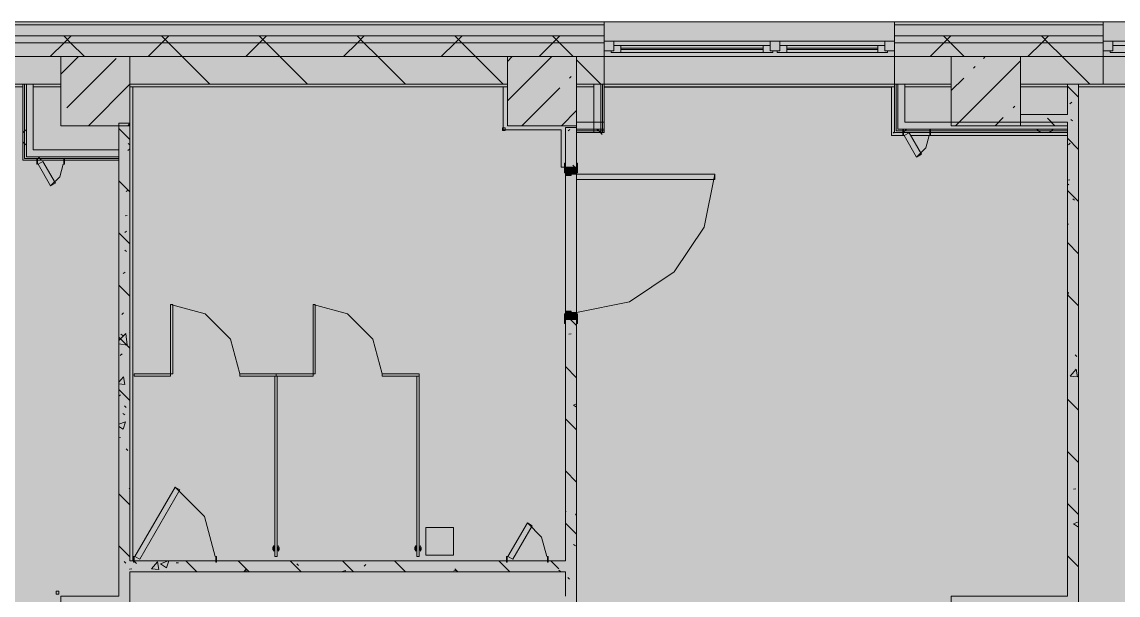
# Model space of a CAD drawing. Header units: millimetres. Extents: x -3817 to 677485, y -22715 to 103890.
# Drawn here: x 13832.6 to 13895, y -19421.1 to -19388.5 of the extents above; entities that cross this region are included whole.
import ezdxf

# ---------------------------------------------------------------- set-up
doc = ezdxf.new("R2010")
doc.units = ezdxf.units.MM
doc.layers.add('PDF _Геометрия', color=7, linetype='Continuous', true_color=0x1d1d1d)
doc.layers.add('PDF _Сплошная заливка', color=7, linetype='Continuous', true_color=0xffffff)

msp = doc.modelspace()

# ---------------------------------------------------------------- hatches: boundary and pattern name
at = {"layer": 'PDF _Сплошная заливка', "true_color": 0xd9d9d9, "transparency": 33554559}
for points in [[(13871.022, -19606.078), (13878.479, -19606.078), (13878.479, -19577.89), (13949.343, -19577.89), (13949.343, -19388.526), (13611.166, -19388.526), (13611.166, -19416.651), (13586.364, -19416.651), (13586.364, -19606.078), (13856.416, -19606.078)], [(13863.719, -19394.432), (13864.149, -19394.432), (13864.149, -19390.495), (13860.212, -19390.495), (13860.212, -19394.432)], [(13885.487, -19394.432), (13889.424, -19394.432), (13889.424, -19390.495), (13885.487, -19390.495), (13885.487, -19393.837)], [(13832.62, -19396.302), (13832.718, -19396.203), (13832.718, -19392.069), (13832.62, -19392.069), (13832.62, -19395.809)], [(13882.259, -19394.727), (13882.357, -19394.628), (13882.357, -19392.069), (13882.259, -19392.069), (13882.259, -19394.235)], [(13892.101, -19455.847), (13892.731, -19455.847), (13892.731, -19392.069), (13892.101, -19392.069), (13892.101, -19443.492)], [(13892.101, -19394.825), (13892.101, -19394.727), (13882.357, -19394.727), (13882.259, -19394.825), (13889.281, -19394.825)], [(13892.101, -19394.727), (13892.101, -19394.628), (13882.455, -19394.628), (13882.357, -19394.727), (13889.281, -19394.727)], [(13838.087, -19396.4), (13838.087, -19396.302), (13832.718, -19396.302), (13832.62, -19396.4), (13834.506, -19396.4)], [(13838.087, -19396.302), (13838.087, -19396.203), (13832.816, -19396.203), (13832.718, -19396.302), (13834.506, -19396.302)], [(13841.809, -19419.824), (13863.519, -19419.824), (13863.519, -19419.194), (13838.717, -19419.194), (13838.717, -19419.824), (13838.922, -19419.824)]]:
    msp.add_hatch(color=254, dxfattribs=at).paths.add_polyline_path(points)
h = msp.add_hatch(color=254, dxfattribs=at)
h.paths.add_polyline_path([(13948.901, -19389.707), (13949.343, -19389.707), (13949.343, -19389.314), (13913.832, -19389.314), (13913.832, -19389.707), (13935.142, -19389.707)], flags=0)
h.paths.add_polyline_path([(13885.629, -19389.707), (13894.148, -19389.707), (13894.148, -19389.314), (13882.259, -19389.314), (13882.259, -19389.707)], flags=0)
h.paths.add_polyline_path([(13802.104, -19389.707), (13816.277, -19389.707), (13816.277, -19389.314), (13802.104, -19389.314)], flags=0)
h.paths.add_polyline_path([(13792.618, -19389.707), (13795.018, -19389.707), (13795.018, -19389.314), (13786.514, -19389.314), (13786.514, -19389.707), (13790.685, -19389.707)], flags=0)
h.paths.add_polyline_path([(13823.363, -19389.707), (13865.724, -19389.707), (13865.724, -19389.314), (13823.363, -19389.314)], flags=0)
h.paths.add_polyline_path([(13705.259, -19389.707), (13714.311, -19389.707), (13714.311, -19389.314), (13705.259, -19389.314)], flags=0)
h.paths.add_polyline_path([(13721.397, -19389.707), (13731.24, -19389.707), (13731.24, -19389.314), (13721.397, -19389.314)], flags=0)
h.paths.add_polyline_path([(13761.472, -19389.707), (13761.79, -19389.707), (13761.79, -19389.314), (13752.499, -19389.314), (13752.499, -19389.707), (13759.548, -19389.707)], flags=0)
h.paths.add_polyline_path([(13655.235, -19389.707), (13665.103, -19389.707), (13665.103, -19389.314), (13655.235, -19389.314)], flags=0)
h.paths.add_polyline_path([(13672.19, -19389.707), (13680.85, -19389.707), (13680.85, -19389.314), (13672.19, -19389.314)], flags=0)
h.paths.add_polyline_path([(13622.707, -19389.707), (13630.827, -19389.707), (13630.827, -19389.314), (13611.953, -19389.314), (13611.953, -19389.707), (13612.347, -19389.707)], flags=0)
h = msp.add_hatch(color=254, dxfattribs=at)
h.paths.add_polyline_path([(13949.343, -19390.495), (13949.343, -19389.707), (13913.832, -19389.707), (13913.832, -19390.495), (13948.606, -19390.495)], flags=0)
h.paths.add_polyline_path([(13834.78, -19390.495), (13865.724, -19390.495), (13865.724, -19389.707), (13823.363, -19389.707), (13823.363, -19390.495), (13827.202, -19390.495)], flags=0)
h.paths.add_polyline_path([(13894.148, -19390.495), (13894.148, -19389.707), (13882.259, -19389.707), (13882.259, -19390.495), (13889.424, -19390.495)], flags=0)
h.paths.add_polyline_path([(13802.104, -19390.495), (13816.277, -19390.495), (13816.277, -19389.707), (13802.104, -19389.707)], flags=0)
h.paths.add_polyline_path([(13792.618, -19390.495), (13795.018, -19390.495), (13795.018, -19389.707), (13786.514, -19389.707), (13786.514, -19390.495), (13790.685, -19390.495)], flags=0)
h.paths.add_polyline_path([(13761.79, -19390.495), (13761.79, -19389.707), (13752.499, -19389.707), (13752.499, -19390.495), (13761.472, -19390.495)], flags=0)
h.paths.add_polyline_path([(13680.85, -19390.495), (13680.85, -19389.707), (13672.19, -19389.707), (13672.19, -19390.495), (13677.737, -19390.495)], flags=0)
h.paths.add_polyline_path([(13705.259, -19390.495), (13714.311, -19390.495), (13714.311, -19389.707), (13705.259, -19389.707)], flags=0)
h.paths.add_polyline_path([(13721.397, -19390.495), (13731.24, -19390.495), (13731.24, -19389.707), (13721.397, -19389.707)], flags=0)
h.paths.add_polyline_path([(13655.235, -19390.495), (13665.103, -19390.495), (13665.103, -19389.707), (13655.235, -19389.707)], flags=0)
h.paths.add_polyline_path([(13630.827, -19390.495), (13630.827, -19389.707), (13612.347, -19389.707), (13612.347, -19390.495), (13622.707, -19390.495)], flags=0)
h = msp.add_hatch(color=254, dxfattribs=at)
h.paths.add_polyline_path([(13889.424, -19392.069), (13894.148, -19392.069), (13894.148, -19390.495), (13889.424, -19390.495), (13889.424, -19390.664)], flags=0)
h.paths.add_polyline_path([(13944.146, -19392.069), (13944.146, -19390.495), (13920.131, -19390.495), (13920.131, -19392.069), (13944.056, -19392.069)], flags=0)
h.paths.add_polyline_path([(13885.487, -19392.069), (13885.487, -19390.495), (13882.259, -19390.495), (13882.259, -19392.069)], flags=0)
h.paths.add_polyline_path([(13913.832, -19392.069), (13916.194, -19392.069), (13916.194, -19390.495), (13913.832, -19390.495), (13913.832, -19391.48)], flags=0)
h.paths.add_polyline_path([(13788.756, -19392.069), (13795.018, -19392.069), (13795.018, -19390.495), (13786.357, -19390.495), (13786.357, -19392.069)], flags=0)
h.paths.add_polyline_path([(13841.809, -19392.069), (13860.212, -19392.069), (13860.212, -19390.495), (13838.717, -19390.495), (13838.717, -19392.069)], flags=0)
h.paths.add_polyline_path([(13834.506, -19392.069), (13834.78, -19392.069), (13834.78, -19390.495), (13823.363, -19390.495), (13823.363, -19392.069), (13827.202, -19392.069)], flags=0)
h.paths.add_polyline_path([(13864.149, -19392.069), (13865.724, -19392.069), (13865.724, -19390.495), (13864.149, -19390.495), (13864.149, -19390.664)], flags=0)
h.paths.add_polyline_path([(13816.277, -19392.069), (13816.277, -19390.495), (13806.828, -19390.495), (13806.828, -19392.069), (13812.595, -19392.069)], flags=0)
h.paths.add_polyline_path([(13754.899, -19392.069), (13761.948, -19392.069), (13761.948, -19390.495), (13752.499, -19390.495), (13752.499, -19392.069), (13754.168, -19392.069)], flags=0)
h.paths.add_polyline_path([(13724.955, -19392.069), (13731.24, -19392.069), (13731.24, -19390.495), (13721.397, -19390.495), (13721.397, -19392.069)], flags=0)
h.paths.add_polyline_path([(13705.259, -19392.069), (13714.311, -19392.069), (13714.311, -19390.495), (13705.259, -19390.495), (13705.259, -19390.664)], flags=0)
h.paths.add_polyline_path([(13680.85, -19392.069), (13680.85, -19390.495), (13677.737, -19390.495), (13677.737, -19392.069)], flags=0)
h = msp.add_hatch(color=254, dxfattribs=at)
h.paths.add_polyline_path([(13838.717, -19437.343), (13838.686, -19425.139), (13838.087, -19425.139), (13838.087, -19437.343)], flags=0)
h.paths.add_polyline_path([(13838.717, -19421.202), (13838.717, -19394.294), (13838.087, -19394.294), (13838.087, -19421.202), (13838.667, -19421.202)], flags=0)
h = msp.add_hatch(color=254, dxfattribs=at)
h.paths.add_polyline_path([(13863.894, -19453.485), (13864.149, -19453.485), (13864.149, -19450.02), (13863.519, -19450.02), (13863.519, -19453.485)], flags=0)
h.paths.add_polyline_path([(13863.519, -19441.359), (13864.149, -19441.359), (13864.149, -19425.139), (13863.519, -19425.139), (13863.519, -19441.123)], flags=0)
h.paths.add_polyline_path([(13863.519, -19421.202), (13864.149, -19421.202), (13864.149, -19405.455), (13863.519, -19405.455), (13863.519, -19419.824)], flags=0)
h.paths.add_polyline_path([(13864.149, -19396.794), (13864.149, -19394.53), (13863.519, -19394.53), (13863.519, -19396.794), (13863.719, -19396.794)], flags=0)
at = {"layer": 'PDF _Сплошная заливка', "true_color": 0xcfcfcf, "transparency": 33554559}
for points in [[(13892.101, -19394.628), (13892.101, -19394.235), (13882.455, -19394.235), (13882.455, -19394.628), (13889.281, -19394.628)], [(13838.087, -19396.203), (13838.087, -19395.809), (13832.816, -19395.809), (13832.816, -19396.203), (13834.506, -19396.203)]]:
    msp.add_hatch(color=254, dxfattribs=at).paths.add_polyline_path(points)
at = {"layer": 'PDF _Сплошная заливка', "true_color": 0xd7d7d7, "transparency": 33554559}
msp.add_hatch(color=254, dxfattribs=at).paths.add_polyline_path([(13864.149, -19396.99), (13864.149, -19396.794), (13863.519, -19396.794), (13863.519, -19396.99), (13863.719, -19396.99)])
at = {"layer": 'PDF _Сплошная заливка', "true_color": 0xcdcdcd, "transparency": 33554559}
msp.add_hatch(color=254, dxfattribs=at).paths.add_polyline_path([(13871.022, -19397.502), (13872.023, -19397.502), (13872.023, -19397.187), (13864.149, -19397.187), (13864.149, -19397.502)])

# ---------------------------------------------------------------- linework, layer by layer
at = {"layer": 'PDF _Геометрия', "color": 7, "lineweight": 9}
for points in [[(13913.832, -19388.526), (13894.148, -19388.526), (13882.259, -19388.526), (13865.724, -19388.526), (13823.363, -19388.526), (13816.277, -19388.526), (13802.104, -19388.526), (13795.018, -19388.526), (13786.357, -19388.526), (13761.948, -19388.526), (13752.499, -19388.526), (13731.24, -19388.526), (13721.397, -19388.526), (13714.311, -19388.526), (13705.259, -19388.526), (13680.85, -19388.526)], [(13842.654, -19388.526), (13838.717, -19388.526), (13842.654, -19388.526)], [(13869.739, -19388.526), (13865.802, -19388.526), (13869.739, -19388.526)], [(13894.148, -19388.526), (13889.424, -19388.526), (13894.148, -19388.526)]]:
    msp.add_lwpolyline(points, dxfattribs=at)
at = {"layer": 'PDF _Геометрия', "color": 8, "lineweight": 9, "true_color": 0x737373}
for points in [[(13823.363, -19390.495), (13834.78, -19390.495), (13838.717, -19390.495), (13860.212, -19390.495), (13864.149, -19390.495), (13865.724, -19390.495), (13865.724, -19388.526), (13865.724, -19390.495), (13865.724, -19392.069), (13864.149, -19392.069), (13864.149, -19390.495), (13865.724, -19390.495), (13865.724, -19392.069), (13882.259, -19392.069), (13882.259, -19390.495), (13882.259, -19388.526), (13882.259, -19390.495), (13885.487, -19390.495), (13889.424, -19390.495), (13889.424, -19392.069), (13892.101, -19392.069), (13892.101, -19393.802), (13889.424, -19393.802), (13889.424, -19394.432), (13892.101, -19394.432), (13892.101, -19421.202)], [(13865.724, -19388.684), (13823.363, -19388.684), (13823.363, -19389.707), (13865.724, -19389.707)], [(13894.148, -19388.684), (13882.259, -19388.684)], [(13899.896, -19455.847), (13892.731, -19455.847), (13892.731, -19392.069), (13894.148, -19392.069), (13894.148, -19390.495), (13889.424, -19390.495), (13894.148, -19390.495), (13894.148, -19388.526), (13894.148, -19390.495), (13913.832, -19390.495), (13913.832, -19392.069), (13894.148, -19392.069), (13894.148, -19390.495)], [(13865.724, -19389.314), (13823.363, -19389.314)], [(13834.178, -19390.495), (13834.965, -19389.707), (13835.359, -19389.314)], [(13836.124, -19390.495), (13835.337, -19389.707), (13834.943, -19389.314)], [(13839.745, -19390.495), (13840.533, -19389.707), (13840.926, -19389.314)], [(13843.267, -19392.069), (13841.692, -19390.495), (13840.904, -19389.707), (13840.511, -19389.314)], [(13845.313, -19390.495), (13846.1, -19389.707), (13846.494, -19389.314)], [(13848.834, -19392.069), (13847.259, -19390.495), (13846.472, -19389.707), (13846.078, -19389.314)], [(13850.88, -19390.495), (13851.668, -19389.707), (13852.062, -19389.314)], [(13854.402, -19392.069), (13852.827, -19390.495), (13852.04, -19389.707), (13851.646, -19389.314)], [(13856.448, -19390.495), (13857.235, -19389.707), (13857.629, -19389.314)], [(13859.969, -19392.069), (13858.395, -19390.495), (13857.607, -19389.707), (13857.213, -19389.314)], [(13862.016, -19390.495), (13862.803, -19389.707), (13863.197, -19389.314)], [(13863.962, -19390.495), (13863.175, -19389.707), (13862.781, -19389.314)], [(13894.148, -19389.314), (13882.259, -19389.314)], [(13884.286, -19390.495), (13885.073, -19389.707), (13885.467, -19389.314)], [(13886.232, -19390.495), (13885.445, -19389.707), (13885.051, -19389.314)], [(13889.853, -19390.495), (13890.641, -19389.707), (13891.035, -19389.314)], [(13893.375, -19392.069), (13891.8, -19390.495), (13891.013, -19389.707), (13890.619, -19389.314)], [(13882.259, -19389.629), (13865.724, -19389.629)], [(13865.724, -19390.18), (13866.275, -19390.18)], [(13866.669, -19390.258), (13866.669, -19389.865)], [(13866.669, -19390.022), (13874.779, -19390.022)], [(13874.779, -19390.101), (13866.669, -19390.101)], [(13874.779, -19390.258), (13874.779, -19389.865)], [(13875.172, -19390.18), (13875.723, -19390.18)], [(13876.117, -19390.258), (13876.117, -19389.865)], [(13876.117, -19390.022), (13881.314, -19390.022)], [(13881.314, -19390.101), (13876.117, -19390.101)], [(13881.314, -19390.258), (13881.314, -19389.865)], [(13881.707, -19390.18), (13882.259, -19390.18)], [(13894.148, -19389.707), (13882.259, -19389.707)], [(13913.832, -19389.629), (13894.148, -19389.629)], [(13894.148, -19390.18), (13894.699, -19390.18)], [(13834.78, -19391.508), (13835.793, -19390.495)], [(13835.128, -19393.406), (13837.934, -19390.599)], [(13860.212, -19393.016), (13862.733, -19390.495)], [(13860.212, -19390.771), (13860.488, -19390.495)], [(13865.537, -19392.069), (13864.149, -19390.681)], [(13865.724, -19390.495), (13882.259, -19390.495)], [(13875.33, -19390.258), (13866.117, -19390.258)], [(13881.865, -19390.258), (13875.566, -19390.258)], [(13885.736, -19394.432), (13889.424, -19390.744)], [(13887.323, -19390.599), (13887.428, -19390.495)], [(13906.903, -19390.258), (13894.542, -19390.258)], [(13886.762, -19391.161), (13886.855, -19391.067)], [(13832.718, -19392.069), (13832.718, -19395.809), (13832.718, -19396.203), (13832.718, -19396.302), (13838.087, -19396.302)], [(13832.816, -19392.069), (13832.816, -19395.809), (13832.816, -19396.203), (13838.087, -19396.203)], [(13836.347, -19394.432), (13838.717, -19392.061)], [(13863.751, -19391.722), (13863.844, -19391.629)], [(13865.527, -19394.825), (13865.527, -19392.069)], [(13865.625, -19394.825), (13865.625, -19392.069)], [(13882.357, -19392.069), (13882.357, -19394.235), (13882.357, -19394.628), (13882.357, -19394.727), (13892.101, -19394.727)], [(13882.455, -19392.069), (13882.455, -19394.235), (13882.455, -19394.628), (13892.101, -19394.628)], [(13885.487, -19392.436), (13886.201, -19391.722)], [(13892.731, -19392.069), (13892.101, -19392.069)], [(13832.624, -19392.227), (13823.32, -19392.227)], [(13834.78, -19392.227), (13833.21, -19392.227)], [(13860.212, -19392.227), (13860.055, -19392.227), (13859.968, -19392.227), (13838.717, -19392.227)], [(13861.041, -19394.432), (13863.19, -19392.283)], [(13865.133, -19392.227), (13864.149, -19392.227)], [(13882.266, -19392.227), (13865.724, -19392.227)], [(13885.487, -19392.227), (13882.849, -19392.227)], [(13892.101, -19392.227), (13889.424, -19392.227)], [(13916.194, -19392.227), (13913.832, -19392.227), (13913.675, -19392.227), (13913.667, -19392.227), (13892.888, -19392.227), (13892.731, -19392.227)], [(13889.007, -19393.406), (13889.1, -19393.312)], [(13863.286, -19394.432), (13864.149, -19393.569)], [(13887.981, -19394.432), (13888.446, -19393.967)], [(13863.519, -19405.691), (13863.519, -19419.194), (13843.646, -19419.194), (13838.922, -19419.194), (13838.717, -19419.194), (13838.717, -19394.294), (13838.087, -19394.294), (13838.087, -19421.202)], [(13838.592, -19394.432), (13838.717, -19394.306)], [(13864.149, -19396.557), (13864.149, -19394.53), (13863.519, -19394.53), (13863.519, -19396.557)], [(13832.62, -19394.837), (13832.718, -19394.738), (13832.816, -19394.64)], [(13864.149, -19394.628), (13865.724, -19394.628)], [(13864.149, -19394.727), (13865.724, -19394.727)], [(13865.509, -19394.825), (13865.411, -19394.727), (13865.312, -19394.628)], [(13865.616, -19394.933), (13865.567, -19394.883), (13865.518, -19394.834)], [(13882.235, -19394.849), (13882.186, -19394.799)], [(13882.739, -19394.825), (13882.838, -19394.727), (13882.936, -19394.628)], [(13890.563, -19394.825), (13890.465, -19394.727), (13890.366, -19394.628)], [(13891.091, -19394.825), (13891.189, -19394.727), (13891.287, -19394.628)], [(13832.816, -19395.538), (13832.718, -19395.44), (13832.62, -19395.341)], [(13833.678, -19396.4), (13833.58, -19396.302), (13833.481, -19396.203)], [(13863.519, -19396.794), (13864.149, -19396.794)], [(13863.519, -19405.14), (13863.519, -19397.109)], [(13864.149, -19397.187), (13864.149, -19405.14)], [(13841.031, -19404.616), (13841.031, -19408.553), (13841.157, -19408.553), (13841.157, -19404.616), (13841.031, -19404.616), (13842.999, -19405.144), (13844.44, -19406.585), (13844.968, -19408.553)], [(13849.14, -19404.616), (13849.14, -19408.553), (13849.266, -19408.553), (13849.266, -19404.616), (13849.14, -19404.616), (13851.108, -19405.144), (13852.549, -19406.585), (13853.077, -19408.553)], [(13864.149, -19405.455), (13863.519, -19405.455)], [(13864.149, -19441.123), (13864.149, -19405.691)], [(13846.921, -19418.332), (13846.85, -19418.428), (13846.85, -19418.548), (13846.921, -19418.645)], [(13846.951, -19418.404), (13846.916, -19418.488), (13846.951, -19418.572)], [(13847.118, -19418.572), (13847.153, -19418.488), (13847.118, -19418.404)], [(13847.148, -19418.645), (13847.219, -19418.548), (13847.219, -19418.428), (13847.148, -19418.332)], [(13855.01, -19418.332), (13854.939, -19418.428), (13854.939, -19418.548), (13855.01, -19418.645)], [(13855.04, -19418.404), (13855.005, -19418.488), (13855.04, -19418.572)], [(13855.208, -19418.572), (13855.242, -19418.488), (13855.208, -19418.404)], [(13855.238, -19418.645), (13855.308, -19418.548), (13855.308, -19418.428), (13855.238, -19418.332)], [(13860.212, -19424.509), (13838.717, -19424.509), (13838.717, -19419.824), (13838.922, -19419.824), (13843.646, -19419.824), (13863.519, -19419.824), (13863.519, -19421.202)]]:
    msp.add_lwpolyline(points, dxfattribs=at)
at = {"layer": 'PDF _Геометрия', "color": 7, "lineweight": 9}
for points in [[(13848.953, -19388.526), (13845.016, -19388.526)], [(13855.252, -19388.526), (13851.315, -19388.526)], [(13876.038, -19388.526), (13872.101, -19388.526)], [(13882.337, -19388.526), (13878.4, -19388.526)]]:
    msp.add_lwpolyline(points, close=True, dxfattribs=at)
at = {"layer": 'PDF _Геометрия', "color": 8, "lineweight": 9, "true_color": 0x737373}
for points in [[(13866.275, -19389.629), (13866.275, -19390.18), (13865.724, -19390.18), (13865.724, -19389.629)], [(13866.117, -19390.258), (13875.33, -19390.258), (13875.33, -19390.18), (13875.172, -19390.18), (13875.172, -19389.865), (13866.275, -19389.865), (13866.275, -19390.18), (13866.117, -19390.18)], [(13875.723, -19389.629), (13875.723, -19390.18), (13875.172, -19390.18), (13875.172, -19389.629)], [(13875.566, -19390.258), (13881.865, -19390.258), (13881.865, -19390.18), (13881.707, -19390.18), (13881.707, -19389.865), (13875.723, -19389.865), (13875.723, -19390.18), (13875.566, -19390.18)], [(13882.259, -19389.629), (13882.259, -19390.18), (13881.707, -19390.18), (13881.707, -19389.629)], [(13894.699, -19389.629), (13894.699, -19390.18), (13894.148, -19390.18), (13894.148, -19389.629)], [(13894.542, -19390.258), (13906.903, -19390.258), (13906.903, -19390.18), (13906.746, -19390.18), (13906.746, -19389.865), (13894.699, -19389.865), (13894.699, -19390.18), (13894.542, -19390.18)], [(13834.78, -19390.495), (13823.363, -19390.495), (13823.363, -19392.069), (13834.78, -19392.069)], [(13838.717, -19394.432), (13838.717, -19392.069), (13838.717, -19390.495), (13834.78, -19390.495), (13834.78, -19392.069), (13834.78, -19394.432)], [(13860.212, -19390.495), (13838.717, -19390.495), (13838.717, -19392.069), (13860.212, -19392.069)], [(13864.149, -19394.432), (13864.149, -19392.069), (13864.149, -19390.495), (13860.212, -19390.495), (13860.212, -19392.069), (13860.212, -19394.432)], [(13885.487, -19390.495), (13882.259, -19390.495), (13882.259, -19392.069), (13885.487, -19392.069)], [(13889.424, -19394.432), (13889.424, -19392.069), (13889.424, -19390.495), (13885.487, -19390.495), (13885.487, -19392.069), (13885.487, -19394.432)], [(13832.62, -19395.809), (13832.62, -19396.302), (13832.62, -19396.4), (13838.087, -19396.4), (13838.087, -19395.809), (13833.21, -19395.809), (13833.21, -19392.069), (13832.62, -19392.069)], [(13865.133, -19392.069), (13865.133, -19394.825), (13865.724, -19394.825), (13865.724, -19392.069)], [(13882.259, -19394.235), (13882.259, -19394.727), (13882.259, -19394.825), (13892.101, -19394.825), (13892.101, -19394.235), (13882.849, -19394.235), (13882.849, -19392.069), (13882.259, -19392.069)], [(13860.09, -19394.711), (13860.09, -19394.558), (13859.933, -19394.558), (13859.933, -19394.711)], [(13865.724, -19394.235), (13864.149, -19394.235), (13864.149, -19394.825), (13865.724, -19394.825)], [(13841.031, -19408.553), (13838.961, -19408.553), (13838.961, -19408.679), (13841.031, -19408.679)], [(13847.037, -19408.553), (13844.968, -19408.553), (13844.968, -19408.679), (13847.037, -19408.679)], [(13847.097, -19418.95), (13847.097, -19408.679), (13846.971, -19408.679), (13846.971, -19418.95)], [(13849.14, -19408.553), (13847.037, -19408.553), (13847.037, -19408.679), (13849.14, -19408.679)], [(13855.18, -19408.553), (13853.077, -19408.553), (13853.077, -19408.679), (13855.18, -19408.679)], [(13855.187, -19418.95), (13855.187, -19408.679), (13855.061, -19408.679), (13855.061, -19418.95)], [(13846.937, -19418.586), (13846.896, -19418.488), (13846.937, -19418.39), (13846.896, -19418.488)], [(13846.971, -19418.388), (13846.916, -19418.477), (13846.954, -19418.576), (13846.971, -19418.589)], [(13847.097, -19418.589), (13847.153, -19418.499), (13847.115, -19418.401), (13847.097, -19418.388)], [(13847.132, -19418.39), (13847.173, -19418.488), (13847.132, -19418.586), (13847.173, -19418.488)], [(13855.026, -19418.586), (13854.985, -19418.488), (13855.026, -19418.39), (13854.985, -19418.488)], [(13855.061, -19418.388), (13855.005, -19418.477), (13855.044, -19418.576), (13855.061, -19418.589)], [(13855.187, -19418.589), (13855.242, -19418.499), (13855.204, -19418.401), (13855.187, -19418.388)], [(13855.221, -19418.39), (13855.262, -19418.488), (13855.221, -19418.586), (13855.262, -19418.488)], [(13834.508, -19420.931), (13834.508, -19421.084), (13834.666, -19421.084), (13834.666, -19420.931)]]:
    msp.add_lwpolyline(points, close=True, dxfattribs=at)
at = {"layer": 'PDF _Геометрия', "color": 9, "lineweight": 9, "true_color": 0xb7b7b7}
for points in [[(13863.456, -19396.794), (13863.275, -19396.794), (13863.275, -19394.676), (13859.968, -19394.676), (13859.968, -19392.227), (13838.874, -19392.227), (13838.874, -19419.194), (13863.519, -19419.194)], [(13865.724, -19392.235), (13882.093, -19392.235), (13882.093, -19394.983), (13882.093, -19392.235), (13865.724, -19392.235), (13865.724, -19394.825), (13864.149, -19394.825), (13864.149, -19395.067)], [(13918.494, -19394.432), (13913.667, -19394.432), (13913.667, -19392.227), (13892.731, -19392.227), (13892.731, -19455.847)], [(13892.101, -19455.847), (13892.101, -19425.139), (13885.487, -19425.139), (13885.487, -19421.202), (13892.101, -19421.202), (13892.101, -19394.983), (13883.169, -19394.983), (13892.101, -19394.983)], [(13884.227, -19394.991), (13884.037, -19395.699), (13883.518, -19396.218)], [(13806.828, -19455.847), (13838.087, -19455.847), (13838.087, -19441.28), (13834.78, -19441.28), (13834.78, -19437.343), (13838.087, -19437.343), (13838.087, -19425.139), (13834.78, -19425.139), (13834.78, -19421.202), (13838.087, -19421.202), (13838.087, -19396.4), (13832.623, -19396.4), (13832.623, -19396.298)], [(13834.903, -19396.628), (13834.713, -19397.337), (13834.194, -19397.856)], [(13864.149, -19405.061), (13867.162, -19404.462), (13869.717, -19402.755), (13871.423, -19400.201), (13872.023, -19397.187)], [(13863.519, -19408.274), (13863.519, -19405.691)], [(13864.149, -19405.691), (13864.149, -19441.123)], [(13843.567, -19418.95), (13842.955, -19416.667), (13841.284, -19414.995)], [(13862.448, -19418.95), (13862.153, -19417.848), (13861.346, -19417.041)]]:
    msp.add_lwpolyline(points, dxfattribs=at)
at = {"layer": 'PDF _Геометрия', "color": 253, "lineweight": 9, "true_color": 0xa3a3a3}
for points in [[(13892.731, -19392.809), (13892.101, -19392.179)], [(13892.242, -19393.181), (13892.347, -19393.101)], [(13838.717, -19395.219), (13838.087, -19394.589)], [(13891.385, -19394.432), (13890.965, -19394.011)], [(13892.29, -19394.083), (13892.401, -19394.154)], [(13863.667, -19394.724), (13863.772, -19394.643)], [(13892.731, -19395.777), (13892.101, -19395.147)], [(13838.586, -19395.85), (13838.691, -19395.769)], [(13838.614, -19395.45), (13838.717, -19395.515)], [(13892.157, -19395.511), (13892.261, -19395.431)], [(13864.05, -19396.794), (13863.94, -19396.684)], [(13838.717, -19398.19), (13838.087, -19397.56)], [(13838.709, -19397.334), (13838.717, -19397.342)], [(13892.115, -19397.524), (13892.246, -19397.506)], [(13838.501, -19398.18), (13838.606, -19398.1)], [(13892.101, -19397.819), (13892.176, -19397.761)], [(13892.731, -19398.749), (13892.101, -19398.119)], [(13892.403, -19398.6), (13892.514, -19398.671)], [(13838.433, -19399.554), (13838.564, -19399.537)], [(13892.101, -19400.044), (13892.157, -19400.037)], [(13838.717, -19401.158), (13838.087, -19400.528)], [(13838.416, -19400.51), (13838.521, -19400.43)], [(13892.731, -19401.716), (13892.101, -19401.087)], [(13838.42, -19401.511), (13838.517, -19401.6)], [(13838.331, -19402.84), (13838.436, -19402.76)], [(13838.717, -19404.13), (13838.087, -19403.5)], [(13892.101, -19403.957), (13892.165, -19403.932)], [(13892.101, -19404.126), (13892.166, -19403.933)], [(13892.731, -19404.688), (13892.101, -19404.058)], [(13838.246, -19405.17), (13838.351, -19405.09)], [(13864.149, -19405.804), (13863.8, -19405.455)], [(13838.087, -19406.662), (13838.477, -19406.255)], [(13838.717, -19407.097), (13838.087, -19406.468)], [(13838.202, -19406.3), (13838.314, -19406.371)], [(13838.555, -19406.92), (13838.478, -19406.255)], [(13838.688, -19406.198), (13838.717, -19406.224)], [(13863.712, -19406.3), (13863.843, -19406.282)], [(13838.087, -19406.847), (13838.555, -19406.92)], [(13838.161, -19407.501), (13838.266, -19407.42)], [(13892.648, -19407.573), (13892.549, -19407.474)], [(13864.149, -19408.772), (13863.519, -19408.142)], [(13892.681, -19408.724), (13892.263, -19408.687), (13892.6, -19408.285)], [(13892.682, -19408.724), (13892.601, -19408.285)], [(13838.087, -19409.025), (13838.345, -19408.718)], [(13838.426, -19409.157), (13838.345, -19408.719)], [(13838.087, -19409.127), (13838.426, -19409.157)], [(13838.717, -19410.069), (13838.087, -19409.439)], [(13838.087, -19409.822), (13838.18, -19409.75)], [(13892.731, -19410.628), (13892.101, -19409.998)], [(13838.315, -19410.817), (13838.426, -19410.888)], [(13838.399, -19410.375), (13838.497, -19410.464)], [(13864.149, -19410.452), (13863.972, -19410.333), (13864.149, -19410.265)], [(13838.087, -19411.425), (13838.461, -19411.281)], [(13838.32, -19411.704), (13838.461, -19411.281)], [(13864.149, -19411.743), (13863.519, -19411.113)], [(13863.529, -19411.354), (13863.519, -19411.301)], [(13863.519, -19411.352), (13863.529, -19411.353)], [(13838.087, -19411.547), (13838.319, -19411.704)], [(13838.087, -19412.087), (13838.095, -19412.081)], [(13838.087, -19412.192), (13838.181, -19412.179)], [(13838.598, -19412.918), (13838.499, -19412.819)], [(13892.731, -19413.595), (13892.101, -19412.965)], [(13864.149, -19414.711), (13863.519, -19414.081)], [(13838.668, -19415.062), (13838.717, -19415.107)], [(13892.452, -19415.108), (13892.583, -19415.091)], [(13838.717, -19416.009), (13838.087, -19415.379)], [(13863.519, -19416.399), (13863.549, -19416.395)], [(13892.731, -19416.567), (13892.101, -19415.937)], [(13864.149, -19417.683), (13863.519, -19417.053)], [(13864.149, -19416.588), (13864.082, -19416.582), (13864.149, -19416.502)], [(13892.731, -19417.282), (13892.447, -19417.09), (13892.731, -19416.981)], [(13863.976, -19418.275), (13864.088, -19418.346)], [(13838.717, -19418.976), (13838.087, -19418.347)], [(13892.731, -19419.535), (13892.101, -19418.905)], [(13838.379, -19419.238), (13838.476, -19419.328)], [(13839.093, -19419.353), (13838.935, -19419.194)], [(13840.368, -19419.687), (13839.95, -19419.651), (13840.287, -19419.249)], [(13840.368, -19419.688), (13840.287, -19419.249)], [(13840.794, -19419.598), (13840.446, -19419.363), (13840.886, -19419.194)], [(13840.795, -19419.598), (13840.93, -19419.194)], [(13841.349, -19419.317), (13841.48, -19419.3)], [(13842.533, -19419.824), (13841.903, -19419.194)], [(13845.504, -19419.824), (13844.874, -19419.194)], [(13848.472, -19419.824), (13847.842, -19419.194)], [(13848.22, -19419.374), (13848.318, -19419.463)], [(13851.444, -19419.824), (13850.814, -19419.194)], [(13852.051, -19419.491), (13852.156, -19419.411)], [(13854.412, -19419.824), (13853.782, -19419.194)], [(13860.351, -19419.824), (13859.721, -19419.194)], [(13863.148, -19419.65), (13862.693, -19419.194)], [(13838.698, -19419.666), (13838.717, -19419.664), (13838.829, -19419.649)], [(13845.193, -19419.824), (13845.308, -19419.688)], [(13845.333, -19419.824), (13845.308, -19419.688)], [(13850.765, -19419.824), (13850.996, -19419.736)], [(13850.966, -19419.824), (13850.996, -19419.736)], [(13857.156, -19419.755), (13857.287, -19419.737)], [(13857.383, -19419.824), (13857.209, -19419.65)], [(13863.14, -19419.721), (13863.237, -19419.811)], [(13863.742, -19420.244), (13863.643, -19420.145)]]:
    msp.add_lwpolyline(points, dxfattribs=at)
at = {"layer": 'PDF _Геометрия', "color": 9, "lineweight": 9, "true_color": 0xb7b7b7}
for points in [[(13882.093, -19394.983), (13882.823, -19394.983)], [(13882.77, -19394.676), (13882.731, -19394.676), (13882.731, -19394.991), (13882.77, -19394.991)], [(13883.518, -19396.218), (13883.791, -19396.06), (13883.083, -19394.833), (13882.81, -19394.991)], [(13884.266, -19394.676), (13884.266, -19394.991), (13884.306, -19394.991), (13884.306, -19394.676)], [(13833.446, -19396.313), (13833.407, -19396.313), (13833.407, -19396.628), (13833.446, -19396.628)], [(13834.194, -19397.856), (13834.467, -19397.698), (13833.758, -19396.471), (13833.486, -19396.628)], [(13834.942, -19396.313), (13834.942, -19396.628), (13834.982, -19396.628), (13834.982, -19396.313)], [(13863.456, -19397.109), (13863.519, -19397.109), (13863.519, -19396.557), (13863.456, -19396.557)], [(13863.519, -19396.99), (13864.149, -19396.99), (13864.149, -19396.794), (13863.519, -19396.794)], [(13864.149, -19397.187), (13864.149, -19396.99), (13863.519, -19396.99), (13863.519, -19397.266), (13863.834, -19397.266), (13863.834, -19397.187)], [(13863.519, -19397.109), (13863.527, -19397.109), (13863.527, -19396.99), (13863.519, -19396.99)], [(13864.141, -19397.109), (13864.149, -19397.109), (13864.149, -19396.99), (13864.141, -19396.99)], [(13864.149, -19397.109), (13864.212, -19397.109), (13864.212, -19396.557), (13864.149, -19396.557)], [(13872.023, -19397.187), (13864.149, -19397.187), (13864.149, -19397.502), (13872.023, -19397.502)], [(13864.149, -19397.187), (13864.149, -19405.14)], [(13863.456, -19405.14), (13863.456, -19405.691), (13863.519, -19405.691), (13863.519, -19405.14)], [(13864.149, -19405.061), (13863.834, -19405.061), (13863.834, -19404.982), (13863.519, -19404.982), (13863.519, -19405.258), (13864.149, -19405.258)], [(13863.519, -19405.14), (13863.519, -19405.258), (13863.527, -19405.258), (13863.527, -19405.14)], [(13864.141, -19405.14), (13864.141, -19405.258), (13864.149, -19405.258), (13864.149, -19405.14)], [(13864.149, -19405.14), (13864.149, -19405.691), (13864.212, -19405.691), (13864.212, -19405.14)], [(13863.519, -19405.258), (13863.519, -19405.455), (13864.149, -19405.455), (13864.149, -19405.258)], [(13841.284, -19414.995), (13839, -19418.95), (13839.273, -19419.108), (13841.556, -19415.153)], [(13861.346, -19417.041), (13860.244, -19418.95), (13860.516, -19419.108), (13861.619, -19417.199)], [(13857.141, -19417.306), (13857.141, -19418.88), (13855.567, -19418.88), (13855.567, -19417.306)], [(13838.961, -19419.265), (13838.961, -19418.95), (13838.922, -19418.95), (13838.922, -19419.265)], [(13843.606, -19419.265), (13843.646, -19419.265), (13843.646, -19418.95), (13843.606, -19418.95)], [(13860.204, -19419.265), (13860.204, -19418.95), (13860.165, -19418.95), (13860.165, -19419.265)], [(13862.488, -19419.265), (13862.527, -19419.265), (13862.527, -19418.95), (13862.488, -19418.95)]]:
    msp.add_lwpolyline(points, close=True, dxfattribs=at)
at = {"layer": 'PDF _Сплошная заливка', "color": 254, "lineweight": 35, "true_color": 0xd9d9d9, "transparency": 33554559}
for points in [[(13838.717, -19394.432), (13838.717, -19390.495), (13834.78, -19394.432), (13834.78, -19390.495)], [(13832.816, -19396.203), (13832.816, -19392.069), (13832.718, -19396.203), (13832.718, -19392.069)], [(13865.625, -19394.825), (13865.625, -19392.069), (13865.527, -19394.825), (13865.527, -19392.069)], [(13865.724, -19394.825), (13865.724, -19392.069), (13865.625, -19394.825), (13865.625, -19392.069)], [(13882.455, -19394.628), (13882.455, -19392.069), (13882.357, -19394.628), (13882.357, -19392.069)], [(13892.101, -19394.432), (13892.101, -19393.802), (13889.424, -19394.432), (13889.424, -19393.802)], [(13865.724, -19394.727), (13865.724, -19394.628), (13864.149, -19394.727), (13864.149, -19394.628)], [(13865.724, -19394.825), (13865.724, -19394.727), (13864.149, -19394.825), (13864.149, -19394.727)]]:
    msp.add_solid(points, dxfattribs=at)
at = {"layer": 'PDF _Сплошная заливка', "color": 254, "lineweight": 35, "true_color": 0xcfcfcf, "transparency": 33554559}
for points in [[(13833.21, -19395.809), (13833.21, -19392.069), (13832.816, -19395.809), (13832.816, -19392.069)], [(13865.527, -19394.825), (13865.527, -19392.069), (13865.133, -19394.825), (13865.133, -19392.069)], [(13882.849, -19394.235), (13882.849, -19392.069), (13882.455, -19394.235), (13882.455, -19392.069)], [(13865.724, -19394.628), (13865.724, -19394.235), (13864.149, -19394.628), (13864.149, -19394.235)]]:
    msp.add_solid(points, dxfattribs=at)
at = {"layer": 'PDF _Сплошная заливка', "color": 254, "lineweight": 35, "true_color": 0xcdcdcd, "transparency": 33554559}
for points in [[(13883.518, -19396.218), (13883.791, -19396.06), (13882.81, -19394.991), (13883.083, -19394.833)], [(13834.194, -19397.856), (13834.467, -19397.698), (13833.486, -19396.628), (13833.758, -19396.471)], [(13863.519, -19397.266), (13864.149, -19397.187), (13863.519, -19396.99), (13864.149, -19396.99)], [(13864.149, -19397.109), (13864.212, -19397.109), (13864.149, -19396.557)], [(13863.456, -19405.691), (13863.519, -19405.691), (13863.456, -19405.14)], [(13864.149, -19405.258), (13864.149, -19405.061), (13863.519, -19405.258), (13863.519, -19404.982)], [(13839.273, -19419.108), (13841.556, -19415.153), (13839, -19418.95), (13841.284, -19414.995)], [(13860.516, -19419.108), (13861.619, -19417.199), (13860.244, -19418.95), (13861.346, -19417.041)]]:
    msp.add_solid(points, dxfattribs=at)
at = {"layer": 'PDF _Сплошная заливка', "color": 254, "lineweight": 35, "true_color": 0xd7d7d7, "transparency": 33554559}
msp.add_solid([(13864.149, -19405.455), (13864.149, -19405.258), (13863.519, -19405.455), (13863.519, -19405.258)], dxfattribs=at)
at = {"layer": 'PDF _Сплошная заливка', "color": 9, "lineweight": 35, "true_color": 0xcdcbc5, "transparency": 33554559}
for points in [[(13841.031, -19408.679), (13841.031, -19408.553), (13838.961, -19408.679), (13838.961, -19408.553)], [(13847.037, -19408.679), (13847.037, -19408.553), (13844.968, -19408.679), (13844.968, -19408.553)], [(13846.971, -19418.95), (13847.097, -19418.95), (13846.971, -19408.679), (13847.097, -19408.679)], [(13849.14, -19408.679), (13849.14, -19408.553), (13847.037, -19408.679), (13847.037, -19408.553)], [(13855.18, -19408.679), (13855.18, -19408.553), (13853.077, -19408.679), (13853.077, -19408.553)], [(13855.061, -19418.95), (13855.187, -19418.95), (13855.061, -19408.679), (13855.187, -19408.679)]]:
    msp.add_solid(points, dxfattribs=at)

doc.saveas('drawing.dxf')
